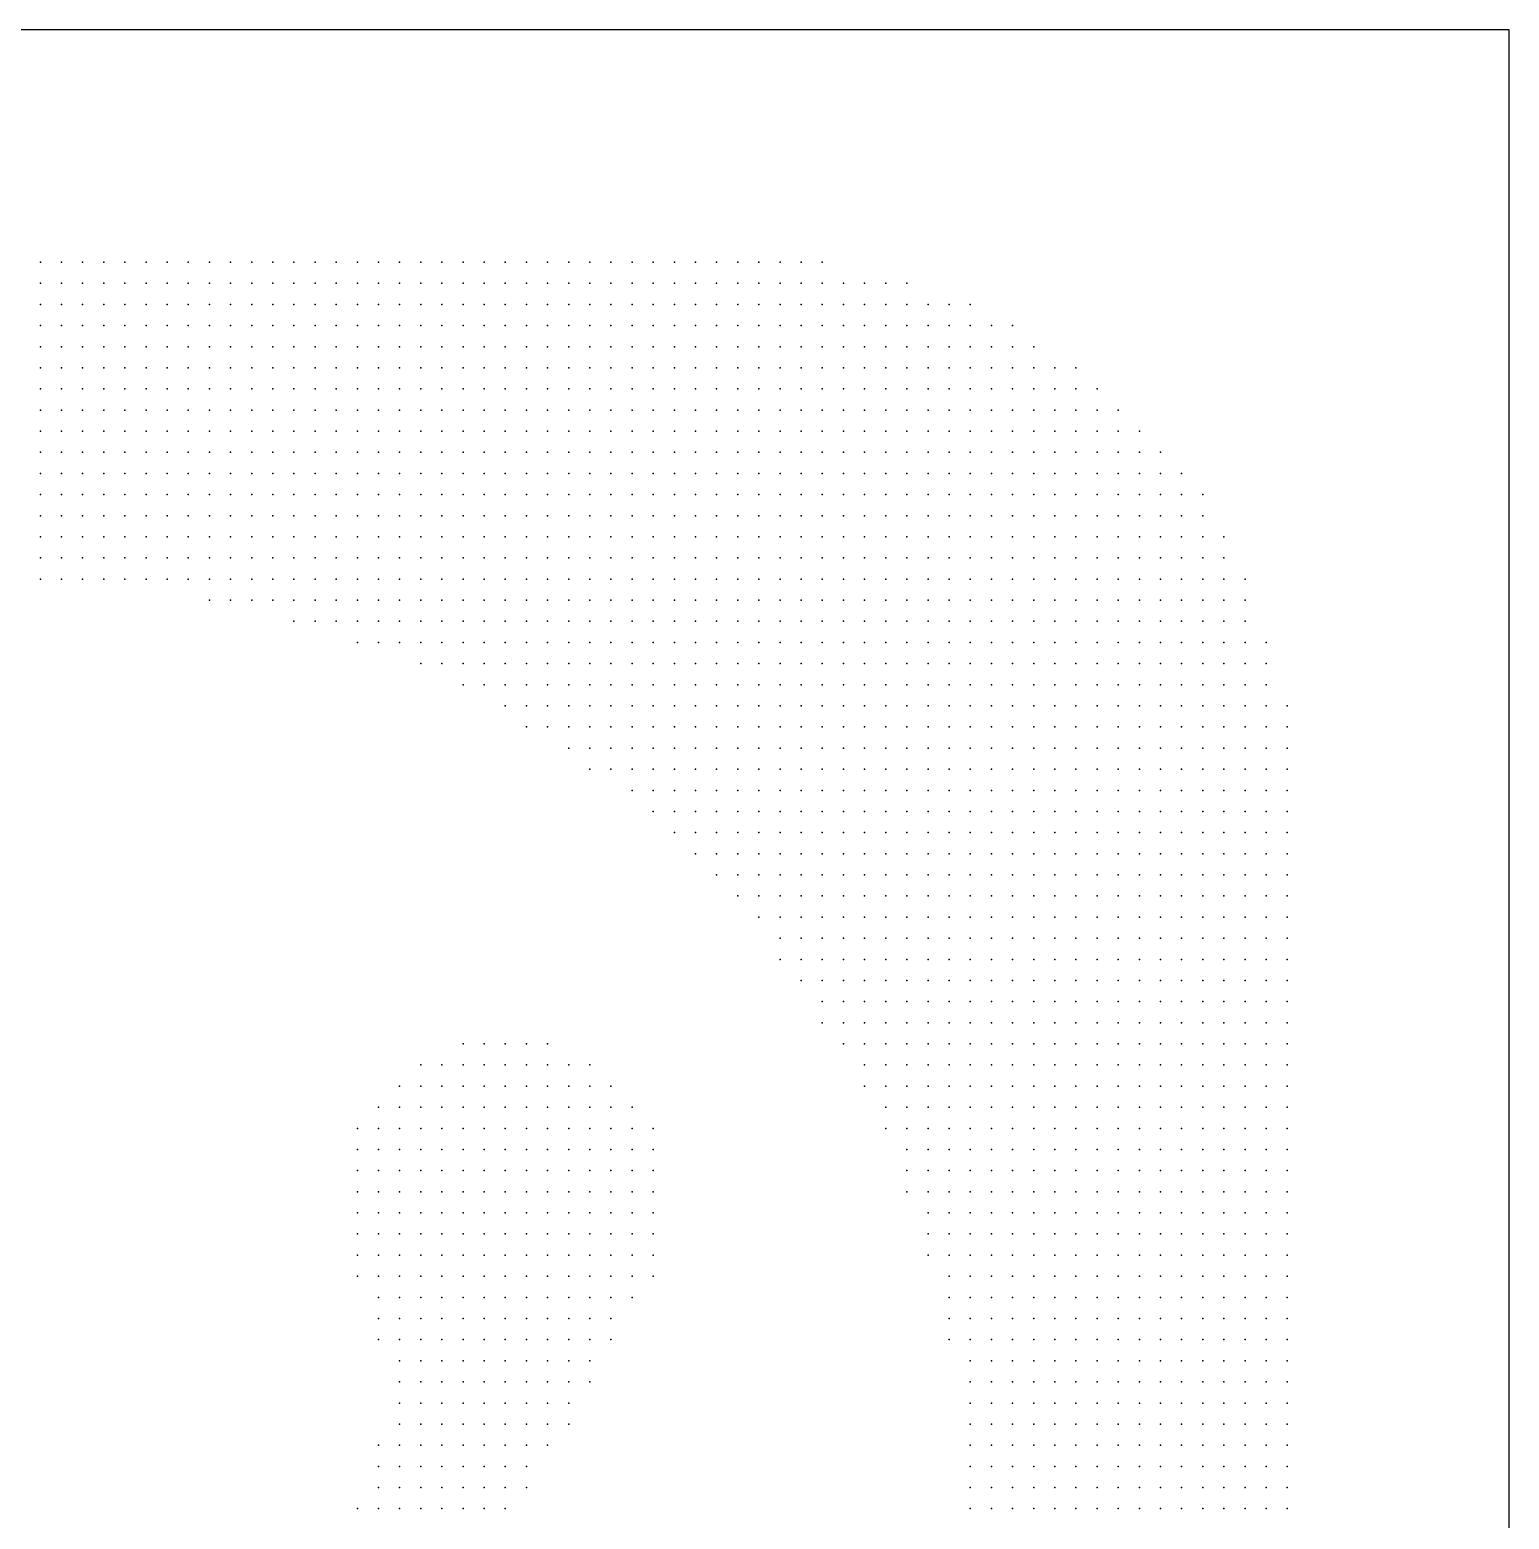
# Model space of a CAD drawing. Header units: millimetres. Extents: x 2848 to 6961, y 1568 to 7914.
# Drawn here: x 2918.3 to 2988.3, y 1649.8 to 1720.3 of the extents above; entities that cross this region are included whole.
import ezdxf

# ---------------------------------------------------------------- set-up
doc = ezdxf.new("R2010")
doc.units = ezdxf.units.MM
doc.header["$PDSIZE"] = -2

msp = doc.modelspace()

# ---------------------------------------------------------------- linework, layer by layer
msp.add_lwpolyline([(2848.282, 1580.289), (2988.282, 1580.289), (2988.282, 1720.289), (2848.282, 1720.289)], close=True)
at = {"color": 20, "true_color": 0xef3939}
for p in [(2918.782, 1709.289), (2919.782, 1709.289), (2920.782, 1709.289), (2921.782, 1709.289), (2922.782, 1709.289), (2923.782, 1709.289), (2924.782, 1709.289), (2925.782, 1709.289), (2926.782, 1709.289), (2927.782, 1709.289), (2928.782, 1709.289), (2929.782, 1709.289), (2930.782, 1709.289), (2931.782, 1709.289), (2932.782, 1709.289), (2933.782, 1709.289), (2934.782, 1709.289), (2935.782, 1709.289), (2936.782, 1709.289), (2937.782, 1709.289), (2938.782, 1709.289), (2939.782, 1709.289), (2940.782, 1709.289), (2941.782, 1709.289), (2942.782, 1709.289), (2943.782, 1709.289), (2944.782, 1709.289), (2945.782, 1709.289), (2946.782, 1709.289), (2947.782, 1709.289), (2948.782, 1709.289), (2949.782, 1709.289), (2950.782, 1709.289), (2951.782, 1709.289), (2952.782, 1709.289), (2953.782, 1709.289), (2954.782, 1709.289), (2955.782, 1709.289), (2918.782, 1708.289), (2919.782, 1708.289), (2920.782, 1708.289), (2921.782, 1708.289), (2922.782, 1708.289), (2923.782, 1708.289), (2924.782, 1708.289), (2925.782, 1708.289), (2926.782, 1708.289), (2927.782, 1708.289), (2928.782, 1708.289), (2929.782, 1708.289), (2930.782, 1708.289), (2931.782, 1708.289), (2932.782, 1708.289), (2933.782, 1708.289), (2934.782, 1708.289), (2935.782, 1708.289), (2936.782, 1708.289), (2937.782, 1708.289), (2938.782, 1708.289), (2939.782, 1708.289), (2940.782, 1708.289), (2941.782, 1708.289), (2942.782, 1708.289), (2943.782, 1708.289), (2944.782, 1708.289), (2945.782, 1708.289), (2946.782, 1708.289), (2947.782, 1708.289), (2948.782, 1708.289), (2949.782, 1708.289), (2950.782, 1708.289), (2951.782, 1708.289), (2952.782, 1708.289), (2953.782, 1708.289), (2954.782, 1708.289), (2955.782, 1708.289), (2956.782, 1708.289), (2957.782, 1708.289), (2958.782, 1708.289), (2959.782, 1708.289), (2918.782, 1707.289), (2919.782, 1707.289), (2920.782, 1707.289), (2921.782, 1707.289), (2922.782, 1707.289), (2923.782, 1707.289), (2924.782, 1707.289), (2925.782, 1707.289), (2926.782, 1707.289), (2927.782, 1707.289), (2928.782, 1707.289), (2929.782, 1707.289), (2930.782, 1707.289), (2931.782, 1707.289), (2932.782, 1707.289), (2933.782, 1707.289), (2934.782, 1707.289), (2935.782, 1707.289), (2936.782, 1707.289), (2937.782, 1707.289), (2938.782, 1707.289), (2939.782, 1707.289), (2940.782, 1707.289), (2941.782, 1707.289), (2942.782, 1707.289), (2943.782, 1707.289), (2944.782, 1707.289), (2945.782, 1707.289), (2946.782, 1707.289), (2947.782, 1707.289), (2948.782, 1707.289), (2949.782, 1707.289), (2950.782, 1707.289), (2951.782, 1707.289), (2952.782, 1707.289), (2953.782, 1707.289), (2954.782, 1707.289), (2955.782, 1707.289), (2956.782, 1707.289), (2957.782, 1707.289), (2958.782, 1707.289), (2959.782, 1707.289), (2960.782, 1707.289), (2961.782, 1707.289), (2962.782, 1707.289), (2918.782, 1706.289), (2919.782, 1706.289), (2920.782, 1706.289), (2921.782, 1706.289), (2922.782, 1706.289), (2923.782, 1706.289), (2924.782, 1706.289), (2925.782, 1706.289), (2926.782, 1706.289), (2927.782, 1706.289), (2928.782, 1706.289), (2929.782, 1706.289), (2930.782, 1706.289), (2931.782, 1706.289), (2932.782, 1706.289), (2933.782, 1706.289), (2934.782, 1706.289), (2935.782, 1706.289), (2936.782, 1706.289), (2937.782, 1706.289), (2938.782, 1706.289), (2939.782, 1706.289), (2940.782, 1706.289), (2941.782, 1706.289), (2942.782, 1706.289), (2943.782, 1706.289), (2944.782, 1706.289), (2945.782, 1706.289), (2946.782, 1706.289), (2947.782, 1706.289), (2948.782, 1706.289), (2949.782, 1706.289), (2950.782, 1706.289), (2951.782, 1706.289), (2952.782, 1706.289), (2953.782, 1706.289), (2954.782, 1706.289), (2955.782, 1706.289), (2956.782, 1706.289), (2957.782, 1706.289), (2958.782, 1706.289), (2959.782, 1706.289), (2960.782, 1706.289), (2961.782, 1706.289), (2962.782, 1706.289), (2963.782, 1706.289), (2964.782, 1706.289), (2918.782, 1705.289), (2919.782, 1705.289), (2920.782, 1705.289), (2921.782, 1705.289), (2922.782, 1705.289), (2923.782, 1705.289), (2924.782, 1705.289), (2925.782, 1705.289), (2926.782, 1705.289), (2927.782, 1705.289), (2928.782, 1705.289), (2929.782, 1705.289), (2930.782, 1705.289), (2931.782, 1705.289), (2932.782, 1705.289), (2933.782, 1705.289), (2934.782, 1705.289), (2935.782, 1705.289), (2936.782, 1705.289), (2937.782, 1705.289), (2938.782, 1705.289), (2939.782, 1705.289), (2940.782, 1705.289), (2941.782, 1705.289), (2942.782, 1705.289), (2943.782, 1705.289), (2944.782, 1705.289), (2945.782, 1705.289), (2946.782, 1705.289), (2947.782, 1705.289), (2948.782, 1705.289), (2949.782, 1705.289), (2950.782, 1705.289), (2951.782, 1705.289), (2952.782, 1705.289), (2953.782, 1705.289), (2954.782, 1705.289), (2955.782, 1705.289), (2956.782, 1705.289), (2957.782, 1705.289), (2958.782, 1705.289), (2959.782, 1705.289), (2960.782, 1705.289), (2961.782, 1705.289), (2962.782, 1705.289), (2963.782, 1705.289), (2964.782, 1705.289), (2965.782, 1705.289), (2918.782, 1704.289), (2919.782, 1704.289), (2920.782, 1704.289), (2921.782, 1704.289), (2922.782, 1704.289), (2923.782, 1704.289), (2924.782, 1704.289), (2925.782, 1704.289), (2926.782, 1704.289), (2927.782, 1704.289), (2928.782, 1704.289), (2929.782, 1704.289), (2930.782, 1704.289), (2931.782, 1704.289), (2932.782, 1704.289), (2933.782, 1704.289), (2934.782, 1704.289), (2935.782, 1704.289), (2936.782, 1704.289), (2937.782, 1704.289), (2938.782, 1704.289), (2939.782, 1704.289), (2940.782, 1704.289), (2941.782, 1704.289), (2942.782, 1704.289), (2943.782, 1704.289), (2944.782, 1704.289), (2945.782, 1704.289), (2946.782, 1704.289), (2947.782, 1704.289), (2948.782, 1704.289), (2949.782, 1704.289), (2950.782, 1704.289), (2951.782, 1704.289), (2952.782, 1704.289), (2953.782, 1704.289), (2954.782, 1704.289), (2955.782, 1704.289), (2956.782, 1704.289), (2957.782, 1704.289), (2958.782, 1704.289), (2959.782, 1704.289), (2960.782, 1704.289), (2961.782, 1704.289), (2962.782, 1704.289), (2963.782, 1704.289), (2964.782, 1704.289), (2965.782, 1704.289), (2966.782, 1704.289), (2967.782, 1704.289), (2918.782, 1703.289), (2919.782, 1703.289), (2920.782, 1703.289), (2921.782, 1703.289), (2922.782, 1703.289), (2923.782, 1703.289), (2924.782, 1703.289), (2925.782, 1703.289), (2926.782, 1703.289), (2927.782, 1703.289), (2928.782, 1703.289), (2929.782, 1703.289), (2930.782, 1703.289), (2931.782, 1703.289), (2932.782, 1703.289), (2933.782, 1703.289), (2934.782, 1703.289), (2935.782, 1703.289), (2936.782, 1703.289), (2937.782, 1703.289), (2938.782, 1703.289), (2939.782, 1703.289), (2940.782, 1703.289), (2941.782, 1703.289), (2942.782, 1703.289), (2943.782, 1703.289), (2944.782, 1703.289), (2945.782, 1703.289), (2946.782, 1703.289), (2947.782, 1703.289), (2948.782, 1703.289), (2949.782, 1703.289), (2950.782, 1703.289), (2951.782, 1703.289), (2952.782, 1703.289), (2953.782, 1703.289), (2954.782, 1703.289), (2955.782, 1703.289), (2956.782, 1703.289), (2957.782, 1703.289), (2958.782, 1703.289), (2959.782, 1703.289), (2960.782, 1703.289), (2961.782, 1703.289), (2962.782, 1703.289), (2963.782, 1703.289), (2964.782, 1703.289), (2965.782, 1703.289), (2966.782, 1703.289), (2967.782, 1703.289), (2968.782, 1703.289), (2918.782, 1702.289), (2919.782, 1702.289), (2920.782, 1702.289), (2921.782, 1702.289), (2922.782, 1702.289), (2923.782, 1702.289), (2924.782, 1702.289), (2925.782, 1702.289), (2926.782, 1702.289), (2927.782, 1702.289), (2928.782, 1702.289), (2929.782, 1702.289), (2930.782, 1702.289), (2931.782, 1702.289), (2932.782, 1702.289), (2933.782, 1702.289), (2934.782, 1702.289), (2935.782, 1702.289), (2936.782, 1702.289), (2937.782, 1702.289), (2938.782, 1702.289), (2939.782, 1702.289), (2940.782, 1702.289), (2941.782, 1702.289), (2942.782, 1702.289), (2943.782, 1702.289), (2944.782, 1702.289), (2945.782, 1702.289), (2946.782, 1702.289), (2947.782, 1702.289), (2948.782, 1702.289), (2949.782, 1702.289), (2950.782, 1702.289), (2951.782, 1702.289), (2952.782, 1702.289), (2953.782, 1702.289), (2954.782, 1702.289), (2955.782, 1702.289), (2956.782, 1702.289), (2957.782, 1702.289), (2958.782, 1702.289), (2959.782, 1702.289), (2960.782, 1702.289), (2961.782, 1702.289), (2962.782, 1702.289), (2963.782, 1702.289), (2964.782, 1702.289), (2965.782, 1702.289), (2966.782, 1702.289), (2967.782, 1702.289), (2968.782, 1702.289), (2969.782, 1702.289), (2918.782, 1701.289), (2919.782, 1701.289), (2920.782, 1701.289), (2921.782, 1701.289), (2922.782, 1701.289), (2923.782, 1701.289), (2924.782, 1701.289), (2925.782, 1701.289), (2926.782, 1701.289), (2927.782, 1701.289), (2928.782, 1701.289), (2929.782, 1701.289), (2930.782, 1701.289), (2931.782, 1701.289), (2932.782, 1701.289), (2933.782, 1701.289), (2934.782, 1701.289), (2935.782, 1701.289), (2936.782, 1701.289), (2937.782, 1701.289), (2938.782, 1701.289), (2939.782, 1701.289), (2940.782, 1701.289), (2941.782, 1701.289), (2942.782, 1701.289), (2943.782, 1701.289), (2944.782, 1701.289), (2945.782, 1701.289), (2946.782, 1701.289), (2947.782, 1701.289), (2948.782, 1701.289), (2949.782, 1701.289), (2950.782, 1701.289), (2951.782, 1701.289), (2952.782, 1701.289), (2953.782, 1701.289), (2954.782, 1701.289), (2955.782, 1701.289), (2956.782, 1701.289), (2957.782, 1701.289), (2958.782, 1701.289), (2959.782, 1701.289), (2960.782, 1701.289), (2961.782, 1701.289), (2962.782, 1701.289), (2963.782, 1701.289), (2964.782, 1701.289), (2965.782, 1701.289), (2966.782, 1701.289), (2967.782, 1701.289), (2968.782, 1701.289), (2969.782, 1701.289), (2970.782, 1701.289), (2918.782, 1700.289), (2919.782, 1700.289), (2920.782, 1700.289), (2921.782, 1700.289), (2922.782, 1700.289), (2923.782, 1700.289), (2924.782, 1700.289), (2925.782, 1700.289), (2926.782, 1700.289), (2927.782, 1700.289), (2928.782, 1700.289), (2929.782, 1700.289), (2930.782, 1700.289), (2931.782, 1700.289), (2932.782, 1700.289), (2933.782, 1700.289), (2934.782, 1700.289), (2935.782, 1700.289), (2936.782, 1700.289), (2937.782, 1700.289), (2938.782, 1700.289), (2939.782, 1700.289), (2940.782, 1700.289), (2941.782, 1700.289), (2942.782, 1700.289), (2943.782, 1700.289), (2944.782, 1700.289), (2945.782, 1700.289), (2946.782, 1700.289), (2947.782, 1700.289), (2948.782, 1700.289), (2949.782, 1700.289), (2950.782, 1700.289), (2951.782, 1700.289), (2952.782, 1700.289), (2953.782, 1700.289), (2954.782, 1700.289), (2955.782, 1700.289), (2956.782, 1700.289), (2957.782, 1700.289), (2958.782, 1700.289), (2959.782, 1700.289), (2960.782, 1700.289), (2961.782, 1700.289), (2962.782, 1700.289), (2963.782, 1700.289), (2964.782, 1700.289), (2965.782, 1700.289), (2966.782, 1700.289), (2967.782, 1700.289), (2968.782, 1700.289), (2969.782, 1700.289), (2970.782, 1700.289), (2971.782, 1700.289), (2918.782, 1699.289), (2919.782, 1699.289), (2920.782, 1699.289), (2921.782, 1699.289), (2922.782, 1699.289), (2923.782, 1699.289), (2924.782, 1699.289), (2925.782, 1699.289), (2926.782, 1699.289), (2927.782, 1699.289), (2928.782, 1699.289), (2929.782, 1699.289), (2930.782, 1699.289), (2931.782, 1699.289), (2932.782, 1699.289), (2933.782, 1699.289), (2934.782, 1699.289), (2935.782, 1699.289), (2936.782, 1699.289), (2937.782, 1699.289), (2938.782, 1699.289), (2939.782, 1699.289), (2940.782, 1699.289), (2941.782, 1699.289), (2942.782, 1699.289), (2943.782, 1699.289), (2944.782, 1699.289), (2945.782, 1699.289), (2946.782, 1699.289), (2947.782, 1699.289), (2948.782, 1699.289), (2949.782, 1699.289), (2950.782, 1699.289), (2951.782, 1699.289), (2952.782, 1699.289), (2953.782, 1699.289), (2954.782, 1699.289), (2955.782, 1699.289), (2956.782, 1699.289), (2957.782, 1699.289), (2958.782, 1699.289), (2959.782, 1699.289), (2960.782, 1699.289), (2961.782, 1699.289), (2962.782, 1699.289), (2963.782, 1699.289), (2964.782, 1699.289), (2965.782, 1699.289), (2966.782, 1699.289), (2967.782, 1699.289), (2968.782, 1699.289), (2969.782, 1699.289), (2970.782, 1699.289), (2971.782, 1699.289), (2972.782, 1699.289), (2918.782, 1698.289), (2919.782, 1698.289), (2920.782, 1698.289), (2921.782, 1698.289), (2922.782, 1698.289), (2923.782, 1698.289), (2924.782, 1698.289), (2925.782, 1698.289), (2926.782, 1698.289), (2927.782, 1698.289), (2928.782, 1698.289), (2929.782, 1698.289), (2930.782, 1698.289), (2931.782, 1698.289), (2932.782, 1698.289), (2933.782, 1698.289), (2934.782, 1698.289), (2935.782, 1698.289), (2936.782, 1698.289), (2937.782, 1698.289), (2938.782, 1698.289), (2939.782, 1698.289), (2940.782, 1698.289), (2941.782, 1698.289), (2942.782, 1698.289), (2943.782, 1698.289), (2944.782, 1698.289), (2945.782, 1698.289), (2946.782, 1698.289), (2947.782, 1698.289), (2948.782, 1698.289), (2949.782, 1698.289), (2950.782, 1698.289), (2951.782, 1698.289), (2952.782, 1698.289), (2953.782, 1698.289), (2954.782, 1698.289), (2955.782, 1698.289), (2956.782, 1698.289), (2957.782, 1698.289), (2958.782, 1698.289), (2959.782, 1698.289), (2960.782, 1698.289), (2961.782, 1698.289), (2962.782, 1698.289), (2963.782, 1698.289), (2964.782, 1698.289), (2965.782, 1698.289), (2966.782, 1698.289), (2967.782, 1698.289), (2968.782, 1698.289), (2969.782, 1698.289), (2970.782, 1698.289), (2971.782, 1698.289), (2972.782, 1698.289), (2973.782, 1698.289), (2918.782, 1697.289), (2919.782, 1697.289), (2920.782, 1697.289), (2921.782, 1697.289), (2922.782, 1697.289), (2923.782, 1697.289), (2924.782, 1697.289), (2925.782, 1697.289), (2926.782, 1697.289), (2927.782, 1697.289), (2928.782, 1697.289), (2929.782, 1697.289), (2930.782, 1697.289), (2931.782, 1697.289), (2932.782, 1697.289), (2933.782, 1697.289), (2934.782, 1697.289), (2935.782, 1697.289), (2936.782, 1697.289), (2937.782, 1697.289), (2938.782, 1697.289), (2939.782, 1697.289), (2940.782, 1697.289), (2941.782, 1697.289), (2942.782, 1697.289), (2943.782, 1697.289), (2944.782, 1697.289), (2945.782, 1697.289), (2946.782, 1697.289), (2947.782, 1697.289), (2948.782, 1697.289), (2949.782, 1697.289), (2950.782, 1697.289), (2951.782, 1697.289), (2952.782, 1697.289), (2953.782, 1697.289), (2954.782, 1697.289), (2955.782, 1697.289), (2956.782, 1697.289), (2957.782, 1697.289), (2958.782, 1697.289), (2959.782, 1697.289), (2960.782, 1697.289), (2961.782, 1697.289), (2962.782, 1697.289), (2963.782, 1697.289), (2964.782, 1697.289), (2965.782, 1697.289), (2966.782, 1697.289), (2967.782, 1697.289), (2968.782, 1697.289), (2969.782, 1697.289), (2970.782, 1697.289), (2971.782, 1697.289), (2972.782, 1697.289), (2973.782, 1697.289), (2918.782, 1696.289), (2919.782, 1696.289), (2920.782, 1696.289), (2921.782, 1696.289), (2922.782, 1696.289), (2923.782, 1696.289), (2924.782, 1696.289), (2925.782, 1696.289), (2926.782, 1696.289), (2927.782, 1696.289), (2928.782, 1696.289), (2929.782, 1696.289), (2930.782, 1696.289), (2931.782, 1696.289), (2932.782, 1696.289), (2933.782, 1696.289), (2934.782, 1696.289), (2935.782, 1696.289), (2936.782, 1696.289), (2937.782, 1696.289), (2938.782, 1696.289), (2939.782, 1696.289), (2940.782, 1696.289), (2941.782, 1696.289), (2942.782, 1696.289), (2943.782, 1696.289), (2944.782, 1696.289), (2945.782, 1696.289), (2946.782, 1696.289), (2947.782, 1696.289), (2948.782, 1696.289), (2949.782, 1696.289), (2950.782, 1696.289), (2951.782, 1696.289), (2952.782, 1696.289), (2953.782, 1696.289), (2954.782, 1696.289), (2955.782, 1696.289), (2956.782, 1696.289), (2957.782, 1696.289), (2958.782, 1696.289), (2959.782, 1696.289), (2960.782, 1696.289), (2961.782, 1696.289), (2962.782, 1696.289), (2963.782, 1696.289), (2964.782, 1696.289), (2965.782, 1696.289), (2966.782, 1696.289), (2967.782, 1696.289), (2968.782, 1696.289), (2969.782, 1696.289), (2970.782, 1696.289), (2971.782, 1696.289), (2972.782, 1696.289), (2973.782, 1696.289), (2974.782, 1696.289), (2918.782, 1695.289), (2919.782, 1695.289), (2920.782, 1695.289), (2921.782, 1695.289), (2922.782, 1695.289), (2923.782, 1695.289), (2924.782, 1695.289), (2925.782, 1695.289), (2926.782, 1695.289), (2927.782, 1695.289), (2928.782, 1695.289), (2929.782, 1695.289), (2930.782, 1695.289), (2931.782, 1695.289), (2932.782, 1695.289), (2933.782, 1695.289), (2934.782, 1695.289), (2935.782, 1695.289), (2936.782, 1695.289), (2937.782, 1695.289), (2938.782, 1695.289), (2939.782, 1695.289), (2940.782, 1695.289), (2941.782, 1695.289), (2942.782, 1695.289), (2943.782, 1695.289), (2944.782, 1695.289), (2945.782, 1695.289), (2946.782, 1695.289), (2947.782, 1695.289), (2948.782, 1695.289), (2949.782, 1695.289), (2950.782, 1695.289), (2951.782, 1695.289), (2952.782, 1695.289), (2953.782, 1695.289), (2954.782, 1695.289), (2955.782, 1695.289), (2956.782, 1695.289), (2957.782, 1695.289), (2958.782, 1695.289), (2959.782, 1695.289), (2960.782, 1695.289), (2961.782, 1695.289), (2962.782, 1695.289), (2963.782, 1695.289), (2964.782, 1695.289), (2965.782, 1695.289), (2966.782, 1695.289), (2967.782, 1695.289), (2968.782, 1695.289), (2969.782, 1695.289), (2970.782, 1695.289), (2971.782, 1695.289), (2972.782, 1695.289), (2973.782, 1695.289), (2974.782, 1695.289), (2918.782, 1694.289), (2919.782, 1694.289), (2920.782, 1694.289), (2921.782, 1694.289), (2922.782, 1694.289), (2923.782, 1694.289), (2924.782, 1694.289), (2925.782, 1694.289), (2926.782, 1694.289), (2927.782, 1694.289), (2928.782, 1694.289), (2929.782, 1694.289), (2930.782, 1694.289), (2931.782, 1694.289), (2932.782, 1694.289), (2933.782, 1694.289), (2934.782, 1694.289), (2935.782, 1694.289), (2936.782, 1694.289), (2937.782, 1694.289), (2938.782, 1694.289), (2939.782, 1694.289), (2940.782, 1694.289), (2941.782, 1694.289), (2942.782, 1694.289), (2943.782, 1694.289), (2944.782, 1694.289), (2945.782, 1694.289), (2946.782, 1694.289), (2947.782, 1694.289), (2948.782, 1694.289), (2949.782, 1694.289), (2950.782, 1694.289), (2951.782, 1694.289), (2952.782, 1694.289), (2953.782, 1694.289), (2954.782, 1694.289), (2955.782, 1694.289), (2956.782, 1694.289), (2957.782, 1694.289), (2958.782, 1694.289), (2959.782, 1694.289), (2960.782, 1694.289), (2961.782, 1694.289), (2962.782, 1694.289), (2963.782, 1694.289), (2964.782, 1694.289), (2965.782, 1694.289), (2966.782, 1694.289), (2967.782, 1694.289), (2968.782, 1694.289), (2969.782, 1694.289), (2970.782, 1694.289), (2971.782, 1694.289), (2972.782, 1694.289), (2973.782, 1694.289), (2974.782, 1694.289), (2975.782, 1694.289), (2926.782, 1693.289), (2927.782, 1693.289), (2928.782, 1693.289), (2929.782, 1693.289), (2930.782, 1693.289), (2931.782, 1693.289), (2932.782, 1693.289), (2933.782, 1693.289), (2934.782, 1693.289), (2935.782, 1693.289), (2936.782, 1693.289), (2937.782, 1693.289), (2938.782, 1693.289), (2939.782, 1693.289), (2940.782, 1693.289), (2941.782, 1693.289), (2942.782, 1693.289), (2943.782, 1693.289), (2944.782, 1693.289), (2945.782, 1693.289), (2946.782, 1693.289), (2947.782, 1693.289), (2948.782, 1693.289), (2949.782, 1693.289), (2950.782, 1693.289), (2951.782, 1693.289), (2952.782, 1693.289), (2953.782, 1693.289), (2954.782, 1693.289), (2955.782, 1693.289), (2956.782, 1693.289), (2957.782, 1693.289), (2958.782, 1693.289), (2959.782, 1693.289), (2960.782, 1693.289), (2961.782, 1693.289), (2962.782, 1693.289), (2963.782, 1693.289), (2964.782, 1693.289), (2965.782, 1693.289), (2966.782, 1693.289), (2967.782, 1693.289), (2968.782, 1693.289), (2969.782, 1693.289), (2970.782, 1693.289), (2971.782, 1693.289), (2972.782, 1693.289), (2973.782, 1693.289), (2974.782, 1693.289), (2975.782, 1693.289), (2930.782, 1692.289), (2931.782, 1692.289), (2932.782, 1692.289), (2933.782, 1692.289), (2934.782, 1692.289), (2935.782, 1692.289), (2936.782, 1692.289), (2937.782, 1692.289), (2938.782, 1692.289), (2939.782, 1692.289), (2940.782, 1692.289), (2941.782, 1692.289), (2942.782, 1692.289), (2943.782, 1692.289), (2944.782, 1692.289), (2945.782, 1692.289), (2946.782, 1692.289), (2947.782, 1692.289), (2948.782, 1692.289), (2949.782, 1692.289), (2950.782, 1692.289), (2951.782, 1692.289), (2952.782, 1692.289), (2953.782, 1692.289), (2954.782, 1692.289), (2955.782, 1692.289), (2956.782, 1692.289), (2957.782, 1692.289), (2958.782, 1692.289), (2959.782, 1692.289), (2960.782, 1692.289), (2961.782, 1692.289), (2962.782, 1692.289), (2963.782, 1692.289), (2964.782, 1692.289), (2965.782, 1692.289), (2966.782, 1692.289), (2967.782, 1692.289), (2968.782, 1692.289), (2969.782, 1692.289), (2970.782, 1692.289), (2971.782, 1692.289), (2972.782, 1692.289), (2973.782, 1692.289), (2974.782, 1692.289), (2975.782, 1692.289), (2933.782, 1691.289), (2934.782, 1691.289), (2935.782, 1691.289), (2936.782, 1691.289), (2937.782, 1691.289), (2938.782, 1691.289), (2939.782, 1691.289), (2940.782, 1691.289), (2941.782, 1691.289), (2942.782, 1691.289), (2943.782, 1691.289), (2944.782, 1691.289), (2945.782, 1691.289), (2946.782, 1691.289), (2947.782, 1691.289), (2948.782, 1691.289), (2949.782, 1691.289), (2950.782, 1691.289), (2951.782, 1691.289), (2952.782, 1691.289), (2953.782, 1691.289), (2954.782, 1691.289), (2955.782, 1691.289), (2956.782, 1691.289), (2957.782, 1691.289), (2958.782, 1691.289), (2959.782, 1691.289), (2960.782, 1691.289), (2961.782, 1691.289), (2962.782, 1691.289), (2963.782, 1691.289), (2964.782, 1691.289), (2965.782, 1691.289), (2966.782, 1691.289), (2967.782, 1691.289), (2968.782, 1691.289), (2969.782, 1691.289), (2970.782, 1691.289), (2971.782, 1691.289), (2972.782, 1691.289), (2973.782, 1691.289), (2974.782, 1691.289), (2975.782, 1691.289), (2976.782, 1691.289), (2936.782, 1690.289), (2937.782, 1690.289), (2938.782, 1690.289), (2939.782, 1690.289), (2940.782, 1690.289), (2941.782, 1690.289), (2942.782, 1690.289), (2943.782, 1690.289), (2944.782, 1690.289), (2945.782, 1690.289), (2946.782, 1690.289), (2947.782, 1690.289), (2948.782, 1690.289), (2949.782, 1690.289), (2950.782, 1690.289), (2951.782, 1690.289), (2952.782, 1690.289), (2953.782, 1690.289), (2954.782, 1690.289), (2955.782, 1690.289), (2956.782, 1690.289), (2957.782, 1690.289), (2958.782, 1690.289), (2959.782, 1690.289), (2960.782, 1690.289), (2961.782, 1690.289), (2962.782, 1690.289), (2963.782, 1690.289), (2964.782, 1690.289), (2965.782, 1690.289), (2966.782, 1690.289), (2967.782, 1690.289), (2968.782, 1690.289), (2969.782, 1690.289), (2970.782, 1690.289), (2971.782, 1690.289), (2972.782, 1690.289), (2973.782, 1690.289), (2974.782, 1690.289), (2975.782, 1690.289), (2976.782, 1690.289), (2938.782, 1689.289), (2939.782, 1689.289), (2940.782, 1689.289), (2941.782, 1689.289), (2942.782, 1689.289), (2943.782, 1689.289), (2944.782, 1689.289), (2945.782, 1689.289), (2946.782, 1689.289), (2947.782, 1689.289), (2948.782, 1689.289), (2949.782, 1689.289), (2950.782, 1689.289), (2951.782, 1689.289), (2952.782, 1689.289), (2953.782, 1689.289), (2954.782, 1689.289), (2955.782, 1689.289), (2956.782, 1689.289), (2957.782, 1689.289), (2958.782, 1689.289), (2959.782, 1689.289), (2960.782, 1689.289), (2961.782, 1689.289), (2962.782, 1689.289), (2963.782, 1689.289), (2964.782, 1689.289), (2965.782, 1689.289), (2966.782, 1689.289), (2967.782, 1689.289), (2968.782, 1689.289), (2969.782, 1689.289), (2970.782, 1689.289), (2971.782, 1689.289), (2972.782, 1689.289), (2973.782, 1689.289), (2974.782, 1689.289), (2975.782, 1689.289), (2976.782, 1689.289), (2940.782, 1688.289), (2941.782, 1688.289), (2942.782, 1688.289), (2943.782, 1688.289), (2944.782, 1688.289), (2945.782, 1688.289), (2946.782, 1688.289), (2947.782, 1688.289), (2948.782, 1688.289), (2949.782, 1688.289), (2950.782, 1688.289), (2951.782, 1688.289), (2952.782, 1688.289), (2953.782, 1688.289), (2954.782, 1688.289), (2955.782, 1688.289), (2956.782, 1688.289), (2957.782, 1688.289), (2958.782, 1688.289), (2959.782, 1688.289), (2960.782, 1688.289), (2961.782, 1688.289), (2962.782, 1688.289), (2963.782, 1688.289), (2964.782, 1688.289), (2965.782, 1688.289), (2966.782, 1688.289), (2967.782, 1688.289), (2968.782, 1688.289), (2969.782, 1688.289), (2970.782, 1688.289), (2971.782, 1688.289), (2972.782, 1688.289), (2973.782, 1688.289), (2974.782, 1688.289), (2975.782, 1688.289), (2976.782, 1688.289), (2977.782, 1688.289), (2941.782, 1687.289), (2942.782, 1687.289), (2943.782, 1687.289), (2944.782, 1687.289), (2945.782, 1687.289), (2946.782, 1687.289), (2947.782, 1687.289), (2948.782, 1687.289), (2949.782, 1687.289), (2950.782, 1687.289), (2951.782, 1687.289), (2952.782, 1687.289), (2953.782, 1687.289), (2954.782, 1687.289), (2955.782, 1687.289), (2956.782, 1687.289), (2957.782, 1687.289), (2958.782, 1687.289), (2959.782, 1687.289), (2960.782, 1687.289), (2961.782, 1687.289), (2962.782, 1687.289), (2963.782, 1687.289), (2964.782, 1687.289), (2965.782, 1687.289), (2966.782, 1687.289), (2967.782, 1687.289), (2968.782, 1687.289), (2969.782, 1687.289), (2970.782, 1687.289), (2971.782, 1687.289), (2972.782, 1687.289), (2973.782, 1687.289), (2974.782, 1687.289), (2975.782, 1687.289), (2976.782, 1687.289), (2977.782, 1687.289), (2943.782, 1686.289), (2944.782, 1686.289), (2945.782, 1686.289), (2946.782, 1686.289), (2947.782, 1686.289), (2948.782, 1686.289), (2949.782, 1686.289), (2950.782, 1686.289), (2951.782, 1686.289), (2952.782, 1686.289), (2953.782, 1686.289), (2954.782, 1686.289), (2955.782, 1686.289), (2956.782, 1686.289), (2957.782, 1686.289), (2958.782, 1686.289), (2959.782, 1686.289), (2960.782, 1686.289), (2961.782, 1686.289), (2962.782, 1686.289), (2963.782, 1686.289), (2964.782, 1686.289), (2965.782, 1686.289), (2966.782, 1686.289), (2967.782, 1686.289), (2968.782, 1686.289), (2969.782, 1686.289), (2970.782, 1686.289), (2971.782, 1686.289), (2972.782, 1686.289), (2973.782, 1686.289), (2974.782, 1686.289), (2975.782, 1686.289), (2976.782, 1686.289), (2977.782, 1686.289), (2944.782, 1685.289), (2945.782, 1685.289), (2946.782, 1685.289), (2947.782, 1685.289), (2948.782, 1685.289), (2949.782, 1685.289), (2950.782, 1685.289), (2951.782, 1685.289), (2952.782, 1685.289), (2953.782, 1685.289), (2954.782, 1685.289), (2955.782, 1685.289), (2956.782, 1685.289), (2957.782, 1685.289), (2958.782, 1685.289), (2959.782, 1685.289), (2960.782, 1685.289), (2961.782, 1685.289), (2962.782, 1685.289), (2963.782, 1685.289), (2964.782, 1685.289), (2965.782, 1685.289), (2966.782, 1685.289), (2967.782, 1685.289), (2968.782, 1685.289), (2969.782, 1685.289), (2970.782, 1685.289), (2971.782, 1685.289), (2972.782, 1685.289), (2973.782, 1685.289), (2974.782, 1685.289), (2975.782, 1685.289), (2976.782, 1685.289), (2977.782, 1685.289), (2946.782, 1684.289), (2947.782, 1684.289), (2948.782, 1684.289), (2949.782, 1684.289), (2950.782, 1684.289), (2951.782, 1684.289), (2952.782, 1684.289), (2953.782, 1684.289), (2954.782, 1684.289), (2955.782, 1684.289), (2956.782, 1684.289), (2957.782, 1684.289), (2958.782, 1684.289), (2959.782, 1684.289), (2960.782, 1684.289), (2961.782, 1684.289), (2962.782, 1684.289), (2963.782, 1684.289), (2964.782, 1684.289), (2965.782, 1684.289), (2966.782, 1684.289), (2967.782, 1684.289), (2968.782, 1684.289), (2969.782, 1684.289), (2970.782, 1684.289), (2971.782, 1684.289), (2972.782, 1684.289), (2973.782, 1684.289), (2974.782, 1684.289), (2975.782, 1684.289), (2976.782, 1684.289), (2977.782, 1684.289), (2947.782, 1683.289), (2948.782, 1683.289), (2949.782, 1683.289), (2950.782, 1683.289), (2951.782, 1683.289), (2952.782, 1683.289), (2953.782, 1683.289), (2954.782, 1683.289), (2955.782, 1683.289), (2956.782, 1683.289), (2957.782, 1683.289), (2958.782, 1683.289), (2959.782, 1683.289), (2960.782, 1683.289), (2961.782, 1683.289), (2962.782, 1683.289), (2963.782, 1683.289), (2964.782, 1683.289), (2965.782, 1683.289), (2966.782, 1683.289), (2967.782, 1683.289), (2968.782, 1683.289), (2969.782, 1683.289), (2970.782, 1683.289), (2971.782, 1683.289), (2972.782, 1683.289), (2973.782, 1683.289), (2974.782, 1683.289), (2975.782, 1683.289), (2976.782, 1683.289), (2977.782, 1683.289), (2948.782, 1682.289), (2949.782, 1682.289), (2950.782, 1682.289), (2951.782, 1682.289), (2952.782, 1682.289), (2953.782, 1682.289), (2954.782, 1682.289), (2955.782, 1682.289), (2956.782, 1682.289), (2957.782, 1682.289), (2958.782, 1682.289), (2959.782, 1682.289), (2960.782, 1682.289), (2961.782, 1682.289), (2962.782, 1682.289), (2963.782, 1682.289), (2964.782, 1682.289), (2965.782, 1682.289), (2966.782, 1682.289), (2967.782, 1682.289), (2968.782, 1682.289), (2969.782, 1682.289), (2970.782, 1682.289), (2971.782, 1682.289), (2972.782, 1682.289), (2973.782, 1682.289), (2974.782, 1682.289), (2975.782, 1682.289), (2976.782, 1682.289), (2977.782, 1682.289), (2949.782, 1681.289), (2950.782, 1681.289), (2951.782, 1681.289), (2952.782, 1681.289), (2953.782, 1681.289), (2954.782, 1681.289), (2955.782, 1681.289), (2956.782, 1681.289), (2957.782, 1681.289), (2958.782, 1681.289), (2959.782, 1681.289), (2960.782, 1681.289), (2961.782, 1681.289), (2962.782, 1681.289), (2963.782, 1681.289), (2964.782, 1681.289), (2965.782, 1681.289), (2966.782, 1681.289), (2967.782, 1681.289), (2968.782, 1681.289), (2969.782, 1681.289), (2970.782, 1681.289), (2971.782, 1681.289), (2972.782, 1681.289), (2973.782, 1681.289), (2974.782, 1681.289), (2975.782, 1681.289), (2976.782, 1681.289), (2977.782, 1681.289), (2950.782, 1680.289), (2951.782, 1680.289), (2952.782, 1680.289), (2953.782, 1680.289), (2954.782, 1680.289), (2955.782, 1680.289), (2956.782, 1680.289), (2957.782, 1680.289), (2958.782, 1680.289), (2959.782, 1680.289), (2960.782, 1680.289), (2961.782, 1680.289), (2962.782, 1680.289), (2963.782, 1680.289), (2964.782, 1680.289), (2965.782, 1680.289), (2966.782, 1680.289), (2967.782, 1680.289), (2968.782, 1680.289), (2969.782, 1680.289), (2970.782, 1680.289), (2971.782, 1680.289), (2972.782, 1680.289), (2973.782, 1680.289), (2974.782, 1680.289), (2975.782, 1680.289), (2976.782, 1680.289), (2977.782, 1680.289), (2951.782, 1679.289), (2952.782, 1679.289), (2953.782, 1679.289), (2954.782, 1679.289), (2955.782, 1679.289), (2956.782, 1679.289), (2957.782, 1679.289), (2958.782, 1679.289), (2959.782, 1679.289), (2960.782, 1679.289), (2961.782, 1679.289), (2962.782, 1679.289), (2963.782, 1679.289), (2964.782, 1679.289), (2965.782, 1679.289), (2966.782, 1679.289), (2967.782, 1679.289), (2968.782, 1679.289), (2969.782, 1679.289), (2970.782, 1679.289), (2971.782, 1679.289), (2972.782, 1679.289), (2973.782, 1679.289), (2974.782, 1679.289), (2975.782, 1679.289), (2976.782, 1679.289), (2977.782, 1679.289), (2952.782, 1678.289), (2953.782, 1678.289), (2954.782, 1678.289), (2955.782, 1678.289), (2956.782, 1678.289), (2957.782, 1678.289), (2958.782, 1678.289), (2959.782, 1678.289), (2960.782, 1678.289), (2961.782, 1678.289), (2962.782, 1678.289), (2963.782, 1678.289), (2964.782, 1678.289), (2965.782, 1678.289), (2966.782, 1678.289), (2967.782, 1678.289), (2968.782, 1678.289), (2969.782, 1678.289), (2970.782, 1678.289), (2971.782, 1678.289), (2972.782, 1678.289), (2973.782, 1678.289), (2974.782, 1678.289), (2975.782, 1678.289), (2976.782, 1678.289), (2977.782, 1678.289), (2953.782, 1677.289), (2954.782, 1677.289), (2955.782, 1677.289), (2956.782, 1677.289), (2957.782, 1677.289), (2958.782, 1677.289), (2959.782, 1677.289), (2960.782, 1677.289), (2961.782, 1677.289), (2962.782, 1677.289), (2963.782, 1677.289), (2964.782, 1677.289), (2965.782, 1677.289), (2966.782, 1677.289), (2967.782, 1677.289), (2968.782, 1677.289), (2969.782, 1677.289), (2970.782, 1677.289), (2971.782, 1677.289), (2972.782, 1677.289), (2973.782, 1677.289), (2974.782, 1677.289), (2975.782, 1677.289), (2976.782, 1677.289), (2977.782, 1677.289), (2953.782, 1676.289), (2954.782, 1676.289), (2955.782, 1676.289), (2956.782, 1676.289), (2957.782, 1676.289), (2958.782, 1676.289), (2959.782, 1676.289), (2960.782, 1676.289), (2961.782, 1676.289), (2962.782, 1676.289), (2963.782, 1676.289), (2964.782, 1676.289), (2965.782, 1676.289), (2966.782, 1676.289), (2967.782, 1676.289), (2968.782, 1676.289), (2969.782, 1676.289), (2970.782, 1676.289), (2971.782, 1676.289), (2972.782, 1676.289), (2973.782, 1676.289), (2974.782, 1676.289), (2975.782, 1676.289), (2976.782, 1676.289), (2977.782, 1676.289), (2954.782, 1675.289), (2955.782, 1675.289), (2956.782, 1675.289), (2957.782, 1675.289), (2958.782, 1675.289), (2959.782, 1675.289), (2960.782, 1675.289), (2961.782, 1675.289), (2962.782, 1675.289), (2963.782, 1675.289), (2964.782, 1675.289), (2965.782, 1675.289), (2966.782, 1675.289), (2967.782, 1675.289), (2968.782, 1675.289), (2969.782, 1675.289), (2970.782, 1675.289), (2971.782, 1675.289), (2972.782, 1675.289), (2973.782, 1675.289), (2974.782, 1675.289), (2975.782, 1675.289), (2976.782, 1675.289), (2977.782, 1675.289), (2955.782, 1674.289), (2956.782, 1674.289), (2957.782, 1674.289), (2958.782, 1674.289), (2959.782, 1674.289), (2960.782, 1674.289), (2961.782, 1674.289), (2962.782, 1674.289), (2963.782, 1674.289), (2964.782, 1674.289), (2965.782, 1674.289), (2966.782, 1674.289), (2967.782, 1674.289), (2968.782, 1674.289), (2969.782, 1674.289), (2970.782, 1674.289), (2971.782, 1674.289), (2972.782, 1674.289), (2973.782, 1674.289), (2974.782, 1674.289), (2975.782, 1674.289), (2976.782, 1674.289), (2977.782, 1674.289), (2955.782, 1673.289), (2956.782, 1673.289), (2957.782, 1673.289), (2958.782, 1673.289), (2959.782, 1673.289), (2960.782, 1673.289), (2961.782, 1673.289), (2962.782, 1673.289), (2963.782, 1673.289), (2964.782, 1673.289), (2965.782, 1673.289), (2966.782, 1673.289), (2967.782, 1673.289), (2968.782, 1673.289), (2969.782, 1673.289), (2970.782, 1673.289), (2971.782, 1673.289), (2972.782, 1673.289), (2973.782, 1673.289), (2974.782, 1673.289), (2975.782, 1673.289), (2976.782, 1673.289), (2977.782, 1673.289), (2938.782, 1672.289), (2939.782, 1672.289), (2940.782, 1672.289), (2941.782, 1672.289), (2942.782, 1672.289), (2956.782, 1672.289), (2957.782, 1672.289), (2958.782, 1672.289), (2959.782, 1672.289), (2960.782, 1672.289), (2961.782, 1672.289), (2962.782, 1672.289), (2963.782, 1672.289), (2964.782, 1672.289), (2965.782, 1672.289), (2966.782, 1672.289), (2967.782, 1672.289), (2968.782, 1672.289), (2969.782, 1672.289), (2970.782, 1672.289), (2971.782, 1672.289), (2972.782, 1672.289), (2973.782, 1672.289), (2974.782, 1672.289), (2975.782, 1672.289), (2976.782, 1672.289), (2977.782, 1672.289), (2936.782, 1671.289), (2937.782, 1671.289), (2938.782, 1671.289), (2939.782, 1671.289), (2940.782, 1671.289), (2941.782, 1671.289), (2942.782, 1671.289), (2943.782, 1671.289), (2944.782, 1671.289), (2957.782, 1671.289), (2958.782, 1671.289), (2959.782, 1671.289), (2960.782, 1671.289), (2961.782, 1671.289), (2962.782, 1671.289), (2963.782, 1671.289), (2964.782, 1671.289), (2965.782, 1671.289), (2966.782, 1671.289), (2967.782, 1671.289), (2968.782, 1671.289), (2969.782, 1671.289), (2970.782, 1671.289), (2971.782, 1671.289), (2972.782, 1671.289), (2973.782, 1671.289), (2974.782, 1671.289), (2975.782, 1671.289), (2976.782, 1671.289), (2977.782, 1671.289), (2935.782, 1670.289), (2936.782, 1670.289), (2937.782, 1670.289), (2938.782, 1670.289), (2939.782, 1670.289), (2940.782, 1670.289), (2941.782, 1670.289), (2942.782, 1670.289), (2943.782, 1670.289), (2944.782, 1670.289), (2945.782, 1670.289), (2957.782, 1670.289), (2958.782, 1670.289), (2959.782, 1670.289), (2960.782, 1670.289), (2961.782, 1670.289), (2962.782, 1670.289), (2963.782, 1670.289), (2964.782, 1670.289), (2965.782, 1670.289), (2966.782, 1670.289), (2967.782, 1670.289), (2968.782, 1670.289), (2969.782, 1670.289), (2970.782, 1670.289), (2971.782, 1670.289), (2972.782, 1670.289), (2973.782, 1670.289), (2974.782, 1670.289), (2975.782, 1670.289), (2976.782, 1670.289), (2977.782, 1670.289), (2934.782, 1669.289), (2935.782, 1669.289), (2936.782, 1669.289), (2937.782, 1669.289), (2938.782, 1669.289), (2939.782, 1669.289), (2940.782, 1669.289), (2941.782, 1669.289), (2942.782, 1669.289), (2943.782, 1669.289), (2944.782, 1669.289), (2945.782, 1669.289), (2946.782, 1669.289), (2958.782, 1669.289), (2959.782, 1669.289), (2960.782, 1669.289), (2961.782, 1669.289), (2962.782, 1669.289), (2963.782, 1669.289), (2964.782, 1669.289), (2965.782, 1669.289), (2966.782, 1669.289), (2967.782, 1669.289), (2968.782, 1669.289), (2969.782, 1669.289), (2970.782, 1669.289), (2971.782, 1669.289), (2972.782, 1669.289), (2973.782, 1669.289), (2974.782, 1669.289), (2975.782, 1669.289), (2976.782, 1669.289), (2977.782, 1669.289), (2933.782, 1668.289), (2934.782, 1668.289), (2935.782, 1668.289), (2936.782, 1668.289), (2937.782, 1668.289), (2938.782, 1668.289), (2939.782, 1668.289), (2940.782, 1668.289), (2941.782, 1668.289), (2942.782, 1668.289), (2943.782, 1668.289), (2944.782, 1668.289), (2945.782, 1668.289), (2946.782, 1668.289), (2947.782, 1668.289), (2958.782, 1668.289), (2959.782, 1668.289), (2960.782, 1668.289), (2961.782, 1668.289), (2962.782, 1668.289), (2963.782, 1668.289), (2964.782, 1668.289), (2965.782, 1668.289), (2966.782, 1668.289), (2967.782, 1668.289), (2968.782, 1668.289), (2969.782, 1668.289), (2970.782, 1668.289), (2971.782, 1668.289), (2972.782, 1668.289), (2973.782, 1668.289), (2974.782, 1668.289), (2975.782, 1668.289), (2976.782, 1668.289), (2977.782, 1668.289), (2933.782, 1667.289), (2934.782, 1667.289), (2935.782, 1667.289), (2936.782, 1667.289), (2937.782, 1667.289), (2938.782, 1667.289), (2939.782, 1667.289), (2940.782, 1667.289), (2941.782, 1667.289), (2942.782, 1667.289), (2943.782, 1667.289), (2944.782, 1667.289), (2945.782, 1667.289), (2946.782, 1667.289), (2947.782, 1667.289), (2959.782, 1667.289), (2960.782, 1667.289), (2961.782, 1667.289), (2962.782, 1667.289), (2963.782, 1667.289), (2964.782, 1667.289), (2965.782, 1667.289), (2966.782, 1667.289), (2967.782, 1667.289), (2968.782, 1667.289), (2969.782, 1667.289), (2970.782, 1667.289), (2971.782, 1667.289), (2972.782, 1667.289), (2973.782, 1667.289), (2974.782, 1667.289), (2975.782, 1667.289), (2976.782, 1667.289), (2977.782, 1667.289), (2933.782, 1666.289), (2934.782, 1666.289), (2935.782, 1666.289), (2936.782, 1666.289), (2937.782, 1666.289), (2938.782, 1666.289), (2939.782, 1666.289), (2940.782, 1666.289), (2941.782, 1666.289), (2942.782, 1666.289), (2943.782, 1666.289), (2944.782, 1666.289), (2945.782, 1666.289), (2946.782, 1666.289), (2947.782, 1666.289), (2959.782, 1666.289), (2960.782, 1666.289), (2961.782, 1666.289), (2962.782, 1666.289), (2963.782, 1666.289), (2964.782, 1666.289), (2965.782, 1666.289), (2966.782, 1666.289), (2967.782, 1666.289), (2968.782, 1666.289), (2969.782, 1666.289), (2970.782, 1666.289), (2971.782, 1666.289), (2972.782, 1666.289), (2973.782, 1666.289), (2974.782, 1666.289), (2975.782, 1666.289), (2976.782, 1666.289), (2977.782, 1666.289), (2933.782, 1665.289), (2934.782, 1665.289), (2935.782, 1665.289), (2936.782, 1665.289), (2937.782, 1665.289), (2938.782, 1665.289), (2939.782, 1665.289), (2940.782, 1665.289), (2941.782, 1665.289), (2942.782, 1665.289), (2943.782, 1665.289), (2944.782, 1665.289), (2945.782, 1665.289), (2946.782, 1665.289), (2947.782, 1665.289), (2959.782, 1665.289), (2960.782, 1665.289), (2961.782, 1665.289), (2962.782, 1665.289), (2963.782, 1665.289), (2964.782, 1665.289), (2965.782, 1665.289), (2966.782, 1665.289), (2967.782, 1665.289), (2968.782, 1665.289), (2969.782, 1665.289), (2970.782, 1665.289), (2971.782, 1665.289), (2972.782, 1665.289), (2973.782, 1665.289), (2974.782, 1665.289), (2975.782, 1665.289), (2976.782, 1665.289), (2977.782, 1665.289), (2933.782, 1664.289), (2934.782, 1664.289), (2935.782, 1664.289), (2936.782, 1664.289), (2937.782, 1664.289), (2938.782, 1664.289), (2939.782, 1664.289), (2940.782, 1664.289), (2941.782, 1664.289), (2942.782, 1664.289), (2943.782, 1664.289), (2944.782, 1664.289), (2945.782, 1664.289), (2946.782, 1664.289), (2947.782, 1664.289), (2960.782, 1664.289), (2961.782, 1664.289), (2962.782, 1664.289), (2963.782, 1664.289), (2964.782, 1664.289), (2965.782, 1664.289), (2966.782, 1664.289), (2967.782, 1664.289), (2968.782, 1664.289), (2969.782, 1664.289), (2970.782, 1664.289), (2971.782, 1664.289), (2972.782, 1664.289), (2973.782, 1664.289), (2974.782, 1664.289), (2975.782, 1664.289), (2976.782, 1664.289), (2977.782, 1664.289), (2933.782, 1663.289), (2934.782, 1663.289), (2935.782, 1663.289), (2936.782, 1663.289), (2937.782, 1663.289), (2938.782, 1663.289), (2939.782, 1663.289), (2940.782, 1663.289), (2941.782, 1663.289), (2942.782, 1663.289), (2943.782, 1663.289), (2944.782, 1663.289), (2945.782, 1663.289), (2946.782, 1663.289), (2947.782, 1663.289), (2960.782, 1663.289), (2961.782, 1663.289), (2962.782, 1663.289), (2963.782, 1663.289), (2964.782, 1663.289), (2965.782, 1663.289), (2966.782, 1663.289), (2967.782, 1663.289), (2968.782, 1663.289), (2969.782, 1663.289), (2970.782, 1663.289), (2971.782, 1663.289), (2972.782, 1663.289), (2973.782, 1663.289), (2974.782, 1663.289), (2975.782, 1663.289), (2976.782, 1663.289), (2977.782, 1663.289), (2933.782, 1662.289), (2934.782, 1662.289), (2935.782, 1662.289), (2936.782, 1662.289), (2937.782, 1662.289), (2938.782, 1662.289), (2939.782, 1662.289), (2940.782, 1662.289), (2941.782, 1662.289), (2942.782, 1662.289), (2943.782, 1662.289), (2944.782, 1662.289), (2945.782, 1662.289), (2946.782, 1662.289), (2947.782, 1662.289), (2960.782, 1662.289), (2961.782, 1662.289), (2962.782, 1662.289), (2963.782, 1662.289), (2964.782, 1662.289), (2965.782, 1662.289), (2966.782, 1662.289), (2967.782, 1662.289), (2968.782, 1662.289), (2969.782, 1662.289), (2970.782, 1662.289), (2971.782, 1662.289), (2972.782, 1662.289), (2973.782, 1662.289), (2974.782, 1662.289), (2975.782, 1662.289), (2976.782, 1662.289), (2977.782, 1662.289), (2933.782, 1661.289), (2934.782, 1661.289), (2935.782, 1661.289), (2936.782, 1661.289), (2937.782, 1661.289), (2938.782, 1661.289), (2939.782, 1661.289), (2940.782, 1661.289), (2941.782, 1661.289), (2942.782, 1661.289), (2943.782, 1661.289), (2944.782, 1661.289), (2945.782, 1661.289), (2946.782, 1661.289), (2947.782, 1661.289), (2961.782, 1661.289), (2962.782, 1661.289), (2963.782, 1661.289), (2964.782, 1661.289), (2965.782, 1661.289), (2966.782, 1661.289), (2967.782, 1661.289), (2968.782, 1661.289), (2969.782, 1661.289), (2970.782, 1661.289), (2971.782, 1661.289), (2972.782, 1661.289), (2973.782, 1661.289), (2974.782, 1661.289), (2975.782, 1661.289), (2976.782, 1661.289), (2977.782, 1661.289), (2934.782, 1660.289), (2935.782, 1660.289), (2936.782, 1660.289), (2937.782, 1660.289), (2938.782, 1660.289), (2939.782, 1660.289), (2940.782, 1660.289), (2941.782, 1660.289), (2942.782, 1660.289), (2943.782, 1660.289), (2944.782, 1660.289), (2945.782, 1660.289), (2946.782, 1660.289), (2961.782, 1660.289), (2962.782, 1660.289), (2963.782, 1660.289), (2964.782, 1660.289), (2965.782, 1660.289), (2966.782, 1660.289), (2967.782, 1660.289), (2968.782, 1660.289), (2969.782, 1660.289), (2970.782, 1660.289), (2971.782, 1660.289), (2972.782, 1660.289), (2973.782, 1660.289), (2974.782, 1660.289), (2975.782, 1660.289), (2976.782, 1660.289), (2977.782, 1660.289), (2934.782, 1659.289), (2935.782, 1659.289), (2936.782, 1659.289), (2937.782, 1659.289), (2938.782, 1659.289), (2939.782, 1659.289), (2940.782, 1659.289), (2941.782, 1659.289), (2942.782, 1659.289), (2943.782, 1659.289), (2944.782, 1659.289), (2945.782, 1659.289), (2961.782, 1659.289), (2962.782, 1659.289), (2963.782, 1659.289), (2964.782, 1659.289), (2965.782, 1659.289), (2966.782, 1659.289), (2967.782, 1659.289), (2968.782, 1659.289), (2969.782, 1659.289), (2970.782, 1659.289), (2971.782, 1659.289), (2972.782, 1659.289), (2973.782, 1659.289), (2974.782, 1659.289), (2975.782, 1659.289), (2976.782, 1659.289), (2977.782, 1659.289), (2934.782, 1658.289), (2935.782, 1658.289), (2936.782, 1658.289), (2937.782, 1658.289), (2938.782, 1658.289), (2939.782, 1658.289), (2940.782, 1658.289), (2941.782, 1658.289), (2942.782, 1658.289), (2943.782, 1658.289), (2944.782, 1658.289), (2945.782, 1658.289), (2961.782, 1658.289), (2962.782, 1658.289), (2963.782, 1658.289), (2964.782, 1658.289), (2965.782, 1658.289), (2966.782, 1658.289), (2967.782, 1658.289), (2968.782, 1658.289), (2969.782, 1658.289), (2970.782, 1658.289), (2971.782, 1658.289), (2972.782, 1658.289), (2973.782, 1658.289), (2974.782, 1658.289), (2975.782, 1658.289), (2976.782, 1658.289), (2977.782, 1658.289), (2935.782, 1657.289), (2936.782, 1657.289), (2937.782, 1657.289), (2938.782, 1657.289), (2939.782, 1657.289), (2940.782, 1657.289), (2941.782, 1657.289), (2942.782, 1657.289), (2943.782, 1657.289), (2944.782, 1657.289), (2962.782, 1657.289), (2963.782, 1657.289), (2964.782, 1657.289), (2965.782, 1657.289), (2966.782, 1657.289), (2967.782, 1657.289), (2968.782, 1657.289), (2969.782, 1657.289), (2970.782, 1657.289), (2971.782, 1657.289), (2972.782, 1657.289), (2973.782, 1657.289), (2974.782, 1657.289), (2975.782, 1657.289), (2976.782, 1657.289), (2977.782, 1657.289), (2935.782, 1656.289), (2936.782, 1656.289), (2937.782, 1656.289), (2938.782, 1656.289), (2939.782, 1656.289), (2940.782, 1656.289), (2941.782, 1656.289), (2942.782, 1656.289), (2943.782, 1656.289), (2944.782, 1656.289), (2962.782, 1656.289), (2963.782, 1656.289), (2964.782, 1656.289), (2965.782, 1656.289), (2966.782, 1656.289), (2967.782, 1656.289), (2968.782, 1656.289), (2969.782, 1656.289), (2970.782, 1656.289), (2971.782, 1656.289), (2972.782, 1656.289), (2973.782, 1656.289), (2974.782, 1656.289), (2975.782, 1656.289), (2976.782, 1656.289), (2977.782, 1656.289), (2935.782, 1655.289), (2936.782, 1655.289), (2937.782, 1655.289), (2938.782, 1655.289), (2939.782, 1655.289), (2940.782, 1655.289), (2941.782, 1655.289), (2942.782, 1655.289), (2943.782, 1655.289), (2962.782, 1655.289), (2963.782, 1655.289), (2964.782, 1655.289), (2965.782, 1655.289), (2966.782, 1655.289), (2967.782, 1655.289), (2968.782, 1655.289), (2969.782, 1655.289), (2970.782, 1655.289), (2971.782, 1655.289), (2972.782, 1655.289), (2973.782, 1655.289), (2974.782, 1655.289), (2975.782, 1655.289), (2976.782, 1655.289), (2977.782, 1655.289), (2935.782, 1654.289), (2936.782, 1654.289), (2937.782, 1654.289), (2938.782, 1654.289), (2939.782, 1654.289), (2940.782, 1654.289), (2941.782, 1654.289), (2942.782, 1654.289), (2943.782, 1654.289), (2962.782, 1654.289), (2963.782, 1654.289), (2964.782, 1654.289), (2965.782, 1654.289), (2966.782, 1654.289), (2967.782, 1654.289), (2968.782, 1654.289), (2969.782, 1654.289), (2970.782, 1654.289), (2971.782, 1654.289), (2972.782, 1654.289), (2973.782, 1654.289), (2974.782, 1654.289), (2975.782, 1654.289), (2976.782, 1654.289), (2977.782, 1654.289), (2934.782, 1653.289), (2935.782, 1653.289), (2936.782, 1653.289), (2937.782, 1653.289), (2938.782, 1653.289), (2939.782, 1653.289), (2940.782, 1653.289), (2941.782, 1653.289), (2942.782, 1653.289), (2962.782, 1653.289), (2963.782, 1653.289), (2964.782, 1653.289), (2965.782, 1653.289), (2966.782, 1653.289), (2967.782, 1653.289), (2968.782, 1653.289), (2969.782, 1653.289), (2970.782, 1653.289), (2971.782, 1653.289), (2972.782, 1653.289), (2973.782, 1653.289), (2974.782, 1653.289), (2975.782, 1653.289), (2976.782, 1653.289), (2977.782, 1653.289), (2934.782, 1652.289), (2935.782, 1652.289), (2936.782, 1652.289), (2937.782, 1652.289), (2938.782, 1652.289), (2939.782, 1652.289), (2940.782, 1652.289), (2941.782, 1652.289), (2962.782, 1652.289), (2963.782, 1652.289), (2964.782, 1652.289), (2965.782, 1652.289), (2966.782, 1652.289), (2967.782, 1652.289), (2968.782, 1652.289), (2969.782, 1652.289), (2970.782, 1652.289), (2971.782, 1652.289), (2972.782, 1652.289), (2973.782, 1652.289), (2974.782, 1652.289), (2975.782, 1652.289), (2976.782, 1652.289), (2977.782, 1652.289), (2934.782, 1651.289), (2935.782, 1651.289), (2936.782, 1651.289), (2937.782, 1651.289), (2938.782, 1651.289), (2939.782, 1651.289), (2940.782, 1651.289), (2941.782, 1651.289), (2962.782, 1651.289), (2963.782, 1651.289), (2964.782, 1651.289), (2965.782, 1651.289), (2966.782, 1651.289), (2967.782, 1651.289), (2968.782, 1651.289), (2969.782, 1651.289), (2970.782, 1651.289), (2971.782, 1651.289), (2972.782, 1651.289), (2973.782, 1651.289), (2974.782, 1651.289), (2975.782, 1651.289), (2976.782, 1651.289), (2977.782, 1651.289), (2933.782, 1650.289), (2934.782, 1650.289), (2935.782, 1650.289), (2936.782, 1650.289), (2937.782, 1650.289), (2938.782, 1650.289), (2939.782, 1650.289), (2940.782, 1650.289), (2962.782, 1650.289), (2963.782, 1650.289), (2964.782, 1650.289), (2965.782, 1650.289), (2966.782, 1650.289), (2967.782, 1650.289), (2968.782, 1650.289), (2969.782, 1650.289), (2970.782, 1650.289), (2971.782, 1650.289), (2972.782, 1650.289), (2973.782, 1650.289), (2974.782, 1650.289), (2975.782, 1650.289), (2976.782, 1650.289), (2977.782, 1650.289)]:
    msp.add_point(p, dxfattribs=at)

doc.saveas('drawing.dxf')
